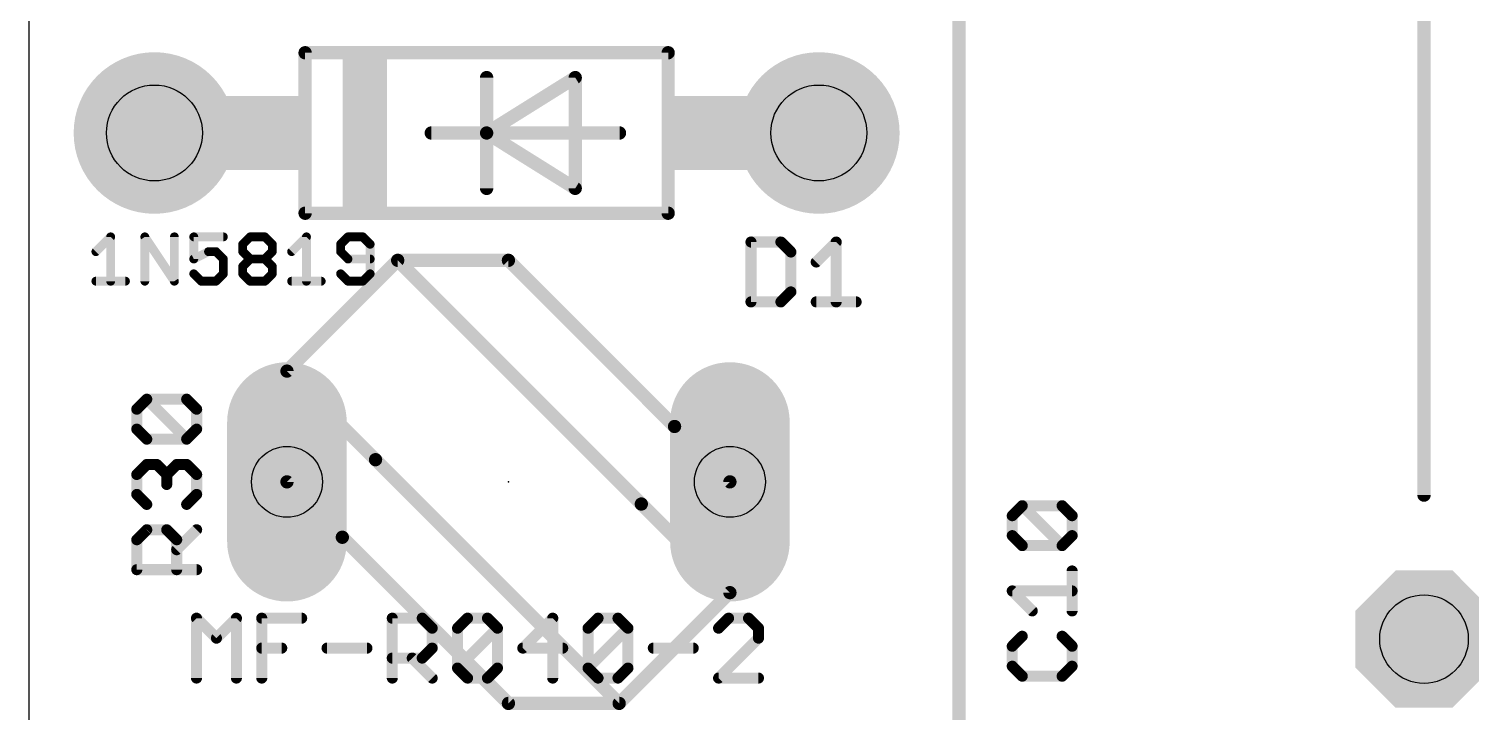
# Model space of a CAD drawing. Extents: x 0 to 135, y -25 to 72.
# Drawn here: x 0 to 16.54, y 12.86 to 20.69 of the extents above; entities that cross this region are included whole.
import ezdxf

# ---------------------------------------------------------------- set-up
doc = ezdxf.new("R2010")
doc.units = 0
for name, color, linetype in [('17', 82, 'CONTINUOUS'), ('20', 7, 'CONTINUOUS'), ('21', 253, 'CONTINUOUS'), ('23', 7, 'CONTINUOUS'), ('25', 253, 'CONTINUOUS'), ('27', 253, 'CONTINUOUS'), ('29', 253, 'CONTINUOUS'), ('44', 253, 'CONTINUOUS'), ('51', 253, 'CONTINUOUS')]:
    doc.layers.add(name, color=color, linetype=linetype)

# ---------------------------------------------------------------- blocks, each defined once
blk = doc.blocks.new('OCTAGONP')
at = {"const_width": 0.5}
blk.add_lwpolyline([(-0.25, -0.1036), (-0.25, 0.1036), (-0.1036, 0.25), (0.1036, 0.25), (0.25, 0.1036), (0.25, -0.1036), (0.1036, -0.25), (-0.1036, -0.25), (-0.25, -0.1036), (-0.25, 0.1036)], dxfattribs=at)
blk = doc.blocks.new('RECT')
blk.add_solid([(-0.5, -0.5), (0.5, -0.5), (-0.5, 0.5), (0.5, 0.5)])
blk = doc.blocks.new('ROUNDP')
at = {"const_width": 0.5}
blk.add_lwpolyline([(0, -0.25, 1), (0, 0.25, 1), (0, -0.25)], format="xyb", dxfattribs=at)
blk = doc.blocks.new('LONGP100')
at = {"const_width": 1}
blk.add_lwpolyline([(-0.5, 0), (0.5, 0)], dxfattribs=at)
at = {"const_width": 0.5}
for points in [[(-0.5, 0.25, 1), (-0.5, -0.25)], [(0.5, -0.25, 1), (0.5, 0.25)]]:
    blk.add_lwpolyline(points, format="xyb", dxfattribs=at)

msp = doc.modelspace()

# ---------------------------------------------------------------- linework, layer by layer
at = {"layer": '20'}
msp.add_line((0, 46), (0, 0), dxfattribs=at)
at = {"layer": '21', "const_width": 0.1524}
for points in [[(10.666, 12.173), (10.666, 37.827)], [(16, 31.731), (16, 15.348)], [(3.168, 20.42), (7.332, 20.42)], [(3.168, 20.42), (3.168, 18.58)], [(7.332, 18.58), (7.332, 20.42)], [(5.25, 19.5), (6.266, 20.135)], [(5.25, 20.135), (5.25, 19.5)], [(6.266, 20.135), (6.266, 18.865)], [(4.615, 19.5), (5.25, 19.5)], [(6.266, 18.865), (5.25, 19.5)], [(5.25, 19.5), (6.774, 19.5)], [(5.25, 19.5), (5.25, 18.865)], [(7.332, 18.58), (3.168, 18.58)], [(2.96, 16.77), (4.23, 18.04)], [(4.23, 18.04), (7.024, 15.246)], [(5.5, 18.04), (4.23, 18.04)], [(7.405, 16.135), (5.5, 18.04)], [(6.77, 12.96), (3.976, 15.754)], [(5.5, 12.96), (3.595, 14.865)], [(8.04, 14.23), (6.77, 12.96)], [(6.77, 12.96), (5.5, 12.96)]]:
    msp.add_lwpolyline(points, dxfattribs=at)
at = {"layer": '21', "const_width": 0.0762}
for points in [[(3.168, 20.4581, 1), (3.168, 20.3819)], [(3.2061, 20.42, 1), (3.1299, 20.42)], [(7.3701, 20.42, 1), (7.2939, 20.42)], [(7.332, 20.3819, 1), (7.332, 20.4581)], [(5.2881, 20.135, 1), (5.2119, 20.135)], [(6.3041, 20.135, 1), (6.2279, 20.135)], [(6.2862, 20.1027, 1), (6.2458, 20.1673)], [(4.615, 19.5381, 1), (4.615, 19.4619)], [(5.2702, 19.5323, 1), (5.2298, 19.4677)], [(5.25, 19.5381, 1), (5.25, 19.4619)], [(5.2881, 19.5, 1), (5.2119, 19.5)], [(5.2298, 19.5323, 1), (5.2702, 19.4677)], [(5.2119, 19.5, 1), (5.2881, 19.5)], [(5.25, 19.4619, 1), (5.25, 19.5381)], [(6.774, 19.4619, 1), (6.774, 19.5381)], [(5.2119, 18.865, 1), (5.2881, 18.865)], [(6.2279, 18.865, 1), (6.3041, 18.865)], [(6.2458, 18.8327, 1), (6.2862, 18.8973)], [(3.168, 18.6181, 1), (3.168, 18.5419)], [(3.1299, 18.58, 1), (3.2061, 18.58)], [(7.2939, 18.58, 1), (7.3701, 18.58)], [(7.332, 18.5419, 1), (7.332, 18.6181)], [(4.23, 18.0781, 1), (4.23, 18.0019)], [(4.2569, 18.0669, 1), (4.2031, 18.0131)], [(4.2569, 18.0131, 1), (4.2031, 18.0669)], [(5.5269, 18.0669, 1), (5.4731, 18.0131)], [(5.5, 18.0019, 1), (5.5, 18.0781)], [(2.9331, 16.7969, 1), (2.9869, 16.7431)], [(7.3781, 16.1081, 1), (7.4319, 16.1619)], [(4.0029, 15.7809, 1), (3.9491, 15.7271)], [(15.9619, 15.348, 1), (16.0381, 15.348)], [(6.9971, 15.2191, 1), (7.0509, 15.2729)], [(3.6219, 14.8919, 1), (3.5681, 14.8381)], [(8.0669, 14.2031, 1), (8.0131, 14.2569)], [(5.5, 12.9981, 1), (5.5, 12.9219)], [(5.4731, 12.9331, 1), (5.5269, 12.9869)], [(6.7431, 12.9869, 1), (6.7969, 12.9331)], [(6.7431, 12.9331, 1), (6.7969, 12.9869)], [(6.77, 12.9219, 1), (6.77, 12.9981)]]:
    msp.add_lwpolyline(points, format="xyb", dxfattribs=at)
at = {"layer": '23'}
for p in [(5.25, 19.5), (5.5, 15.5)]:
    msp.add_point(p, dxfattribs=at)
at = {"layer": '25', "const_width": 0.127}
for points in [[(8.2815, 18.2499), (8.2815, 17.5635)], [(8.6247, 18.2499), (8.2815, 18.2499)], [(8.7391, 18.1355), (8.6247, 18.2499)], [(8.7391, 17.6779), (8.7391, 18.1355)], [(9.0299, 18.0211), (9.2587, 18.2499)], [(9.2587, 18.2499), (9.2587, 17.5635)], [(8.6247, 17.5635), (8.7391, 17.6779)], [(8.2815, 17.5635), (8.6247, 17.5635)], [(9.0299, 17.5635), (9.4875, 17.5635)], [(1.2379, 16.3333), (1.3523, 16.4477)], [(1.2379, 16.1045), (1.2379, 16.3333)], [(1.3523, 16.4477), (1.8099, 16.4477)], [(1.8099, 15.9901), (1.3523, 16.4477)], [(1.8099, 16.4477), (1.9243, 16.3333)], [(1.9243, 16.3333), (1.9243, 16.1045)], [(1.3523, 15.9901), (1.2379, 16.1045)], [(1.8099, 15.9901), (1.3523, 15.9901)], [(1.9243, 16.1045), (1.8099, 15.9901)], [(1.2379, 15.5849), (1.3523, 15.6993)], [(1.3523, 15.6993), (1.4667, 15.6993)], [(1.4667, 15.6993), (1.5811, 15.5849)], [(1.5811, 15.5849), (1.6955, 15.6993)], [(1.6955, 15.6993), (1.8099, 15.6993)], [(1.8099, 15.6993), (1.9243, 15.5849)], [(1.2379, 15.3561), (1.2379, 15.5849)], [(1.5811, 15.5849), (1.5811, 15.4705)], [(1.9243, 15.5849), (1.9243, 15.3561)], [(1.3523, 15.2417), (1.2379, 15.3561)], [(1.9243, 15.3561), (1.8099, 15.2417)], [(11.2779, 15.1123), (11.3923, 15.2267)], [(11.3923, 15.2267), (11.8499, 15.2267)], [(11.8499, 14.7691), (11.3923, 15.2267)], [(11.8499, 15.2267), (11.9643, 15.1123)], [(11.2779, 14.8835), (11.2779, 15.1123)], [(11.9643, 15.1123), (11.9643, 14.8835)], [(1.2379, 14.8364), (1.3523, 14.9508)], [(1.2379, 14.4933), (1.2379, 14.8364)], [(1.3523, 14.9508), (1.5811, 14.9508)], [(1.5811, 14.9508), (1.6955, 14.8364)], [(1.6955, 14.722), (1.9243, 14.9508)], [(1.6955, 14.8364), (1.6955, 14.4933)], [(11.3923, 14.7691), (11.2779, 14.8835)], [(11.9643, 14.8835), (11.8499, 14.7691)], [(11.8499, 14.7691), (11.3923, 14.7691)], [(1.9243, 14.4933), (1.2379, 14.4933)], [(11.9643, 14.0207), (11.9643, 14.4783)], [(11.5067, 14.0207), (11.2779, 14.2495)], [(11.2779, 14.2495), (11.9643, 14.2495)], [(11.3923, 13.7298), (11.2779, 13.6154)], [(11.9643, 13.6154), (11.8499, 13.7298)], [(11.2779, 13.6154), (11.2779, 13.3867)], [(11.9643, 13.3867), (11.9643, 13.6154)], [(11.2779, 13.3867), (11.3923, 13.2723)], [(11.8499, 13.2723), (11.9643, 13.3867)], [(11.3923, 13.2723), (11.8499, 13.2723)]]:
    msp.add_lwpolyline(points, dxfattribs=at)
at = {"layer": '25', "const_width": 0.0635}
for points in [[(8.3133, 18.2499, 1), (8.2498, 18.2499)], [(8.2815, 18.2816, 1), (8.2815, 18.2181)], [(8.6471, 18.2723, 1), (8.6022, 18.2274)], [(8.6247, 18.2181, 1), (8.6247, 18.2816)], [(8.7708, 18.1355, 1), (8.7073, 18.1355)], [(9.2905, 18.2499, 1), (9.227, 18.2499)], [(9.2812, 18.2274, 1), (9.2363, 18.2723)], [(8.7166, 18.113, 1), (8.7615, 18.1579)], [(9.0075, 18.0435, 1), (9.0524, 17.9986)], [(8.7073, 17.6779, 1), (8.7708, 17.6779)], [(8.7615, 17.6554, 1), (8.7166, 17.7003)], [(8.2815, 17.5953, 1), (8.2815, 17.5318)], [(8.2498, 17.5635, 1), (8.3133, 17.5635)], [(8.6022, 17.586, 1), (8.6471, 17.541)], [(8.6247, 17.5318, 1), (8.6247, 17.5953)], [(9.0299, 17.5953, 1), (9.0299, 17.5318)], [(9.227, 17.5635, 1), (9.2905, 17.5635)], [(9.4875, 17.5318, 1), (9.4875, 17.5953)], [(1.2697, 16.3333, 1), (1.2062, 16.3333)], [(1.2155, 16.3557, 1), (1.2604, 16.3108)], [(1.3523, 16.4794, 1), (1.3523, 16.4159)], [(1.3748, 16.4701, 1), (1.3299, 16.4252)], [(1.3748, 16.4252, 1), (1.3299, 16.4701)], [(1.8324, 16.4701, 1), (1.7875, 16.4252)], [(1.8099, 16.4159, 1), (1.8099, 16.4794)], [(1.9561, 16.3333, 1), (1.8926, 16.3333)], [(1.9018, 16.3108, 1), (1.9468, 16.3557)], [(1.2062, 16.1045, 1), (1.2697, 16.1045)], [(1.2604, 16.1269, 1), (1.2155, 16.082)], [(1.3523, 16.0218, 1), (1.3523, 15.9583)], [(1.8099, 15.9583, 1), (1.8099, 16.0218)], [(1.8926, 16.1045, 1), (1.9561, 16.1045)], [(1.9468, 16.082, 1), (1.9018, 16.1269)], [(1.3299, 15.9676, 1), (1.3748, 16.0125)], [(1.7875, 16.0125, 1), (1.8324, 15.9676)], [(1.7875, 15.9676, 1), (1.8324, 16.0125)], [(1.3523, 15.731, 1), (1.3523, 15.6675)], [(1.3748, 15.6768, 1), (1.3299, 15.7217)], [(1.4892, 15.7217, 1), (1.4443, 15.6768)], [(1.4667, 15.6675, 1), (1.4667, 15.731)], [(1.6955, 15.731, 1), (1.6955, 15.6675)], [(1.718, 15.6768, 1), (1.6731, 15.7217)], [(1.8324, 15.7217, 1), (1.7875, 15.6768)], [(1.8099, 15.6675, 1), (1.8099, 15.731)], [(1.2697, 15.5849, 1), (1.2062, 15.5849)], [(1.2155, 15.6073, 1), (1.2604, 15.5624)], [(1.6129, 15.5849, 1), (1.5494, 15.5849)], [(1.5587, 15.6073, 1), (1.6036, 15.5624)], [(1.5587, 15.5624, 1), (1.6036, 15.6073)], [(1.9561, 15.5849, 1), (1.8926, 15.5849)], [(1.9018, 15.5624, 1), (1.9468, 15.6073)], [(1.2062, 15.3561, 1), (1.2697, 15.3561)], [(1.2604, 15.3785, 1), (1.2155, 15.3336)], [(1.5494, 15.4705, 1), (1.6129, 15.4705)], [(1.8926, 15.3561, 1), (1.9561, 15.3561)], [(1.9468, 15.3336, 1), (1.9018, 15.3785)], [(1.3299, 15.2192, 1), (1.3748, 15.2641)], [(1.7875, 15.2641, 1), (1.8324, 15.2192)], [(11.3923, 15.2584, 1), (11.3923, 15.1949)], [(11.4148, 15.2491, 1), (11.3699, 15.2042)], [(11.4148, 15.2042, 1), (11.3699, 15.2491)], [(11.8724, 15.2491, 1), (11.8275, 15.2042)], [(11.8499, 15.1949, 1), (11.8499, 15.2584)], [(11.3097, 15.1123, 1), (11.2462, 15.1123)], [(11.2555, 15.1347, 1), (11.3004, 15.0898)], [(11.9961, 15.1123, 1), (11.9325, 15.1123)], [(11.9418, 15.0898, 1), (11.9868, 15.1347)], [(1.2697, 14.8364, 1), (1.2062, 14.8364)], [(1.2155, 14.8589, 1), (1.2604, 14.814)], [(1.3523, 14.9826, 1), (1.3523, 14.9191)], [(1.3748, 14.9284, 1), (1.3299, 14.9733)], [(1.6036, 14.9733, 1), (1.5587, 14.9284)], [(1.5811, 14.9191, 1), (1.5811, 14.9826)], [(1.7273, 14.8364, 1), (1.6638, 14.8364)], [(1.6731, 14.814, 1), (1.718, 14.8589)], [(1.9468, 14.9284, 1), (1.9018, 14.9733)], [(11.3004, 14.9059, 1), (11.2555, 14.861)], [(11.2462, 14.8835, 1), (11.3097, 14.8835)], [(11.9325, 14.8835, 1), (11.9961, 14.8835)], [(11.9868, 14.861, 1), (11.9418, 14.9059)], [(1.6731, 14.7445, 1), (1.718, 14.6996)], [(11.3923, 14.8008, 1), (11.3923, 14.7373)], [(11.3699, 14.7466, 1), (11.4148, 14.7915)], [(11.8275, 14.7915, 1), (11.8724, 14.7466)], [(11.8275, 14.7466, 1), (11.8724, 14.7915)], [(11.8499, 14.7373, 1), (11.8499, 14.8008)], [(1.2379, 14.525, 1), (1.2379, 14.4615)], [(1.9243, 14.4615, 1), (1.9243, 14.525)], [(1.2062, 14.4933, 1), (1.2697, 14.4933)], [(1.6638, 14.4933, 1), (1.7273, 14.4933)], [(11.9961, 14.4783, 1), (11.9325, 14.4783)], [(11.2779, 14.2812, 1), (11.2779, 14.2177)], [(11.3004, 14.2719, 1), (11.2555, 14.227)], [(11.9643, 14.2177, 1), (11.9643, 14.2812)], [(11.4843, 13.9982, 1), (11.5292, 14.0431)], [(11.9325, 14.0207, 1), (11.9961, 14.0207)], [(11.4148, 13.7074, 1), (11.3699, 13.7523)], [(11.8724, 13.7523, 1), (11.8275, 13.7074)], [(11.3097, 13.6154, 1), (11.2462, 13.6154)], [(11.2555, 13.6379, 1), (11.3004, 13.593)], [(11.9961, 13.6154, 1), (11.9325, 13.6154)], [(11.9418, 13.593, 1), (11.9868, 13.6379)], [(11.3004, 13.4091, 1), (11.2555, 13.3642)], [(11.2462, 13.3867, 1), (11.3097, 13.3867)], [(11.9325, 13.3867, 1), (11.9961, 13.3867)], [(11.9868, 13.3642, 1), (11.9418, 13.4091)], [(11.3923, 13.304, 1), (11.3923, 13.2405)], [(11.3699, 13.2498, 1), (11.4148, 13.2947)], [(11.8275, 13.2947, 1), (11.8724, 13.2498)], [(11.8499, 13.2405, 1), (11.8499, 13.304)]]:
    msp.add_lwpolyline(points, format="xyb", dxfattribs=at)
at = {"layer": '27'}
for points, const_width in [([(0.7688, 18.1398), (0.9383, 18.3092)], 0.1016), ([(0.9383, 18.3092), (0.9383, 17.8008)], 0.1016), ([(1.3301, 17.8008), (1.3301, 18.3092)], 0.1016), ([(1.3301, 18.3092), (1.6691, 17.8008)], 0.1016), ([(1.6691, 17.8008), (1.6691, 18.3092)], 0.1016), ([(2.2304, 18.3092), (1.8914, 18.3092)], 0.1016), ([(1.8914, 18.3092), (1.8914, 18.055)], 0.1016), ([(2.4527, 18.2245), (2.5375, 18.3092)], 0.1016), ([(2.4527, 18.1398), (2.4527, 18.2245)], 0.1016), ([(2.5375, 18.3092), (2.7069, 18.3092)], 0.1016), ([(2.7069, 18.3092), (2.7917, 18.2245)], 0.1016), ([(2.7917, 18.2245), (2.7917, 18.1398)], 0.1016), ([(3.014, 18.1398), (3.1835, 18.3092)], 0.1016), ([(3.1835, 18.3092), (3.1835, 17.8008)], 0.1016), ([(3.6601, 18.3092), (3.5753, 18.2245)], 0.1016), ([(3.5753, 18.2245), (3.5753, 18.1398)], 0.1016), ([(3.8296, 18.3092), (3.6601, 18.3092)], 0.1016), ([(3.9143, 18.2245), (3.8296, 18.3092)], 0.1016), ([(3.9143, 17.8855), (3.9143, 18.2245)], 0.1016), ([(1.8914, 18.055), (2.0609, 18.1398)], 0.1016), ([(2.0609, 18.1398), (2.1456, 18.1398)], 0.1016), ([(2.1456, 18.1398), (2.2304, 18.055)], 0.1016), ([(2.2304, 18.055), (2.2304, 17.8855)], 0.1016), ([(2.5375, 18.055), (2.4527, 18.1398)], 0.1016), ([(2.4527, 17.9703), (2.5375, 18.055)], 0.1016), ([(2.5375, 18.055), (2.7069, 18.055)], 0.1016), ([(2.7917, 18.1398), (2.7069, 18.055)], 0.1016), ([(2.7069, 18.055), (2.7917, 17.9703)], 0.1016), ([(3.5753, 18.1398), (3.6601, 18.055)], 0.1016), ([(3.6601, 18.055), (3.9143, 18.055)], 0.1016), ([(1.9762, 17.8008), (1.8914, 17.8855)], 0.1016), ([(2.2304, 17.8855), (2.1456, 17.8008)], 0.1016), ([(2.4527, 17.8855), (2.4527, 17.9703)], 0.1016), ([(2.5375, 17.8008), (2.4527, 17.8855)], 0.1016), ([(2.7917, 17.8855), (2.7069, 17.8008)], 0.1016), ([(2.7917, 17.9703), (2.7917, 17.8855)], 0.1016), ([(3.5753, 17.8855), (3.6601, 17.8008)], 0.1016), ([(3.8296, 17.8008), (3.9143, 17.8855)], 0.1016), ([(0.7688, 17.8008), (1.1078, 17.8008)], 0.1016), ([(2.1456, 17.8008), (1.9762, 17.8008)], 0.1016), ([(2.7069, 17.8008), (2.5375, 17.8008)], 0.1016), ([(3.014, 17.8008), (3.353, 17.8008)], 0.1016), ([(3.6601, 17.8008), (3.8296, 17.8008)], 0.1016), ([(1.9228, 13.2507), (1.9228, 13.9371)], 0.127), ([(1.9228, 13.9371), (2.1516, 13.7083)], 0.127), ([(2.1516, 13.7083), (2.3803, 13.9371)], 0.127), ([(2.3803, 13.9371), (2.3803, 13.2507)], 0.127), ([(2.6712, 13.2507), (2.6712, 13.9371)], 0.127), ([(2.6712, 13.9371), (3.1288, 13.9371)], 0.127), ([(4.168, 13.2507), (4.168, 13.9371)], 0.127), ([(4.168, 13.9371), (4.5112, 13.9371)], 0.127), ([(4.5112, 13.9371), (4.6256, 13.8227)], 0.127), ([(4.9164, 13.8227), (5.0308, 13.9371)], 0.127), ([(5.0308, 13.9371), (5.2596, 13.9371)], 0.127), ([(5.2596, 13.9371), (5.374, 13.8227)], 0.127), ([(6.008, 13.9371), (5.6648, 13.5939)], 0.127), ([(6.008, 13.2507), (6.008, 13.9371)], 0.127), ([(6.4133, 13.8227), (6.5277, 13.9371)], 0.127), ([(6.5277, 13.9371), (6.7564, 13.9371)], 0.127), ([(6.7564, 13.9371), (6.8708, 13.8227)], 0.127), ([(8.0245, 13.9371), (7.9101, 13.8227)], 0.127), ([(8.2533, 13.9371), (8.0245, 13.9371)], 0.127), ([(8.3677, 13.8227), (8.2533, 13.9371)], 0.127), ([(4.6256, 13.8227), (4.6256, 13.5939)], 0.127), ([(4.9164, 13.3651), (4.9164, 13.8227)], 0.127), ([(4.9164, 13.3651), (5.374, 13.8227)], 0.127), ([(5.374, 13.8227), (5.374, 13.3651)], 0.127), ([(6.4133, 13.3651), (6.4133, 13.8227)], 0.127), ([(6.4133, 13.3651), (6.8708, 13.8227)], 0.127), ([(6.8708, 13.8227), (6.8708, 13.3651)], 0.127), ([(7.9101, 13.2507), (8.3677, 13.7083)], 0.127), ([(8.3677, 13.7083), (8.3677, 13.8227)], 0.127), ([(2.6712, 13.5939), (2.9, 13.5939)], 0.127), ([(3.4196, 13.5939), (3.8772, 13.5939)], 0.127), ([(4.6256, 13.5939), (4.5112, 13.4795)], 0.127), ([(5.6648, 13.5939), (6.1224, 13.5939)], 0.127), ([(7.1617, 13.5939), (7.6193, 13.5939)], 0.127), ([(4.5112, 13.4795), (4.168, 13.4795)], 0.127), ([(4.3968, 13.4795), (4.6256, 13.2507)], 0.127), ([(5.0308, 13.2507), (4.9164, 13.3651)], 0.127), ([(5.374, 13.3651), (5.2596, 13.2507)], 0.127), ([(6.5277, 13.2507), (6.4133, 13.3651)], 0.127), ([(6.8708, 13.3651), (6.7564, 13.2507)], 0.127), ([(5.2596, 13.2507), (5.0308, 13.2507)], 0.127), ([(6.7564, 13.2507), (6.5277, 13.2507)], 0.127), ([(8.3677, 13.2507), (7.9101, 13.2507)], 0.127)]:
    msp.add_lwpolyline(points, dxfattribs=dict(at, const_width=const_width))
for points, const_width in [([(0.9637, 18.3092, 1), (0.9129, 18.3092)], 0.0508), ([(0.9562, 18.2913, 1), (0.9203, 18.3272)], 0.0508), ([(1.3555, 18.3092, 1), (1.3047, 18.3092)], 0.0508), ([(1.3512, 18.3233, 1), (1.309, 18.2951)], 0.0508), ([(1.6945, 18.3092, 1), (1.6437, 18.3092)], 0.0508), ([(1.8914, 18.3346, 1), (1.8914, 18.2838)], 0.0508), ([(1.9168, 18.3092, 1), (1.866, 18.3092)], 0.0508), ([(2.2304, 18.2838, 1), (2.2304, 18.3346)], 0.0508), ([(2.4781, 18.2245, 1), (2.4273, 18.2245)], 0.0508), ([(2.4348, 18.2425, 1), (2.4707, 18.2065)], 0.0508), ([(2.5375, 18.3346, 1), (2.5375, 18.2838)], 0.0508), ([(2.5554, 18.2913, 1), (2.5195, 18.3272)], 0.0508), ([(2.7249, 18.3272, 1), (2.689, 18.2913)], 0.0508), ([(2.7069, 18.2838, 1), (2.7069, 18.3346)], 0.0508), ([(2.8171, 18.2245, 1), (2.7663, 18.2245)], 0.0508), ([(2.7737, 18.2065, 1), (2.8096, 18.2425)], 0.0508), ([(3.2089, 18.3092, 1), (3.1581, 18.3092)], 0.0508), ([(3.2015, 18.2913, 1), (3.1656, 18.3272)], 0.0508), ([(3.6007, 18.2245, 1), (3.5499, 18.2245)], 0.0508), ([(3.5574, 18.2425, 1), (3.5933, 18.2065)], 0.0508), ([(3.6601, 18.3346, 1), (3.6601, 18.2838)], 0.0508), ([(3.678, 18.2913, 1), (3.6421, 18.3272)], 0.0508), ([(3.8475, 18.3272, 1), (3.8116, 18.2913)], 0.0508), ([(3.8296, 18.2838, 1), (3.8296, 18.3346)], 0.0508), ([(3.9397, 18.2245, 1), (3.8889, 18.2245)], 0.0508), ([(3.8963, 18.2065, 1), (3.9323, 18.2425)], 0.0508), ([(0.7508, 18.1577, 1), (0.7868, 18.1218)], 0.0508), ([(1.866, 18.055, 1), (1.9168, 18.055)], 0.0508), ([(1.8801, 18.0777, 1), (1.9028, 18.0323)], 0.0508), ([(2.0609, 18.1652, 1), (2.0609, 18.1144)], 0.0508), ([(2.0723, 18.117, 1), (2.0495, 18.1625)], 0.0508), ([(2.1636, 18.1577, 1), (2.1277, 18.1218)], 0.0508), ([(2.1456, 18.1144, 1), (2.1456, 18.1652)], 0.0508), ([(2.2558, 18.055, 1), (2.205, 18.055)], 0.0508), ([(2.2124, 18.0371, 1), (2.2483, 18.073)], 0.0508), ([(2.4273, 18.1398, 1), (2.4781, 18.1398)], 0.0508), ([(2.4707, 18.1577, 1), (2.4348, 18.1218)], 0.0508), ([(2.5375, 18.0804, 1), (2.5375, 18.0296)], 0.0508), ([(2.5554, 18.0371, 1), (2.5195, 18.073)], 0.0508), ([(2.5195, 18.0371, 1), (2.5554, 18.073)], 0.0508), ([(2.7249, 18.073, 1), (2.689, 18.0371)], 0.0508), ([(2.689, 18.073, 1), (2.7249, 18.0371)], 0.0508), ([(2.7069, 18.0296, 1), (2.7069, 18.0804)], 0.0508), ([(2.7663, 18.1398, 1), (2.8171, 18.1398)], 0.0508), ([(2.8096, 18.1218, 1), (2.7737, 18.1577)], 0.0508), ([(2.9961, 18.1577, 1), (3.032, 18.1218)], 0.0508), ([(3.5499, 18.1398, 1), (3.6007, 18.1398)], 0.0508), ([(3.5933, 18.1577, 1), (3.5574, 18.1218)], 0.0508), ([(3.6601, 18.0804, 1), (3.6601, 18.0296)], 0.0508), ([(3.6421, 18.0371, 1), (3.678, 18.073)], 0.0508), ([(3.9143, 18.0296, 1), (3.9143, 18.0804)], 0.0508), ([(1.9094, 17.9035, 1), (1.8735, 17.8676)], 0.0508), ([(2.205, 17.8855, 1), (2.2558, 17.8855)], 0.0508), ([(2.2483, 17.8676, 1), (2.2124, 17.9035)], 0.0508), ([(2.4781, 17.9703, 1), (2.4273, 17.9703)], 0.0508), ([(2.4273, 17.8855, 1), (2.4781, 17.8855)], 0.0508), ([(2.4348, 17.9882, 1), (2.4707, 17.9523)], 0.0508), ([(2.4707, 17.9035, 1), (2.4348, 17.8676)], 0.0508), ([(2.8171, 17.9703, 1), (2.7663, 17.9703)], 0.0508), ([(2.7663, 17.8855, 1), (2.8171, 17.8855)], 0.0508), ([(2.7737, 17.9523, 1), (2.8096, 17.9882)], 0.0508), ([(2.8096, 17.8676, 1), (2.7737, 17.9035)], 0.0508), ([(3.5933, 17.9035, 1), (3.5574, 17.8676)], 0.0508), ([(3.8889, 17.8855, 1), (3.9397, 17.8855)], 0.0508), ([(3.9323, 17.8676, 1), (3.8963, 17.9035)], 0.0508), ([(0.7688, 17.8262, 1), (0.7688, 17.7754)], 0.0508), ([(0.9129, 17.8008, 1), (0.9637, 17.8008)], 0.0508), ([(1.1078, 17.7754, 1), (1.1078, 17.8262)], 0.0508), ([(1.3047, 17.8008, 1), (1.3555, 17.8008)], 0.0508), ([(1.6437, 17.8008, 1), (1.6945, 17.8008)], 0.0508), ([(1.6479, 17.7867, 1), (1.6902, 17.8149)], 0.0508), ([(1.9762, 17.8262, 1), (1.9762, 17.7754)], 0.0508), ([(1.9582, 17.7828, 1), (1.9941, 17.8188)], 0.0508), ([(2.1277, 17.8188, 1), (2.1636, 17.7828)], 0.0508), ([(2.1456, 17.7754, 1), (2.1456, 17.8262)], 0.0508), ([(2.5375, 17.8262, 1), (2.5375, 17.7754)], 0.0508), ([(2.5195, 17.7828, 1), (2.5554, 17.8188)], 0.0508), ([(2.689, 17.8188, 1), (2.7249, 17.7828)], 0.0508), ([(2.7069, 17.7754, 1), (2.7069, 17.8262)], 0.0508), ([(3.014, 17.8262, 1), (3.014, 17.7754)], 0.0508), ([(3.1581, 17.8008, 1), (3.2089, 17.8008)], 0.0508), ([(3.353, 17.7754, 1), (3.353, 17.8262)], 0.0508), ([(3.6601, 17.8262, 1), (3.6601, 17.7754)], 0.0508), ([(3.6421, 17.7828, 1), (3.678, 17.8188)], 0.0508), ([(3.8116, 17.8188, 1), (3.8475, 17.7828)], 0.0508), ([(3.8296, 17.7754, 1), (3.8296, 17.8262)], 0.0508), ([(1.9545, 13.9371, 1), (1.891, 13.9371)], 0.0635), ([(1.9452, 13.9595, 1), (1.9003, 13.9146)], 0.0635), ([(2.4121, 13.9371, 1), (2.3486, 13.9371)], 0.0635), ([(2.4028, 13.9146, 1), (2.3579, 13.9595)], 0.0635), ([(2.7029, 13.9371, 1), (2.6394, 13.9371)], 0.0635), ([(2.6712, 13.9688, 1), (2.6712, 13.9053)], 0.0635), ([(3.1288, 13.9053, 1), (3.1288, 13.9688)], 0.0635), ([(4.168, 13.9688, 1), (4.168, 13.9053)], 0.0635), ([(4.1998, 13.9371, 1), (4.1363, 13.9371)], 0.0635), ([(4.5336, 13.9595, 1), (4.4887, 13.9146)], 0.0635), ([(4.5112, 13.9053, 1), (4.5112, 13.9688)], 0.0635), ([(5.0308, 13.9688, 1), (5.0308, 13.9053)], 0.0635), ([(5.0533, 13.9146, 1), (5.0084, 13.9595)], 0.0635), ([(5.2821, 13.9595, 1), (5.2372, 13.9146)], 0.0635), ([(5.2596, 13.9053, 1), (5.2596, 13.9688)], 0.0635), ([(6.0398, 13.9371, 1), (5.9763, 13.9371)], 0.0635), ([(6.0305, 13.9146, 1), (5.9856, 13.9595)], 0.0635), ([(6.5277, 13.9688, 1), (6.5277, 13.9053)], 0.0635), ([(6.5501, 13.9146, 1), (6.5052, 13.9595)], 0.0635), ([(6.7789, 13.9595, 1), (6.734, 13.9146)], 0.0635), ([(6.7564, 13.9053, 1), (6.7564, 13.9688)], 0.0635), ([(8.0245, 13.9688, 1), (8.0245, 13.9053)], 0.0635), ([(8.0469, 13.9146, 1), (8.002, 13.9595)], 0.0635), ([(8.2757, 13.9595, 1), (8.2308, 13.9146)], 0.0635), ([(8.2533, 13.9053, 1), (8.2533, 13.9688)], 0.0635), ([(2.1291, 13.7307, 1), (2.174, 13.6858)], 0.0635), ([(2.1291, 13.6858, 1), (2.174, 13.7307)], 0.0635), ([(4.6573, 13.8227, 1), (4.5938, 13.8227)], 0.0635), ([(4.6031, 13.8002, 1), (4.648, 13.8451)], 0.0635), ([(4.9482, 13.8227, 1), (4.8847, 13.8227)], 0.0635), ([(4.894, 13.8451, 1), (4.9389, 13.8002)], 0.0635), ([(5.4058, 13.8227, 1), (5.3423, 13.8227)], 0.0635), ([(5.3965, 13.8002, 1), (5.3516, 13.8451)], 0.0635), ([(5.3516, 13.8002, 1), (5.3965, 13.8451)], 0.0635), ([(6.445, 13.8227, 1), (6.3815, 13.8227)], 0.0635), ([(6.3908, 13.8451, 1), (6.4357, 13.8002)], 0.0635), ([(6.9026, 13.8227, 1), (6.8391, 13.8227)], 0.0635), ([(6.8484, 13.8002, 1), (6.8933, 13.8451)], 0.0635), ([(6.8933, 13.8002, 1), (6.8484, 13.8451)], 0.0635), ([(7.8876, 13.8451, 1), (7.9325, 13.8002)], 0.0635), ([(8.3994, 13.8227, 1), (8.3359, 13.8227)], 0.0635), ([(8.3359, 13.7083, 1), (8.3994, 13.7083)], 0.0635), ([(8.3452, 13.8002, 1), (8.3901, 13.8451)], 0.0635), ([(8.3901, 13.6858, 1), (8.3452, 13.7307)], 0.0635), ([(2.6712, 13.6256, 1), (2.6712, 13.5621)], 0.0635), ([(2.9, 13.5621, 1), (2.9, 13.6256)], 0.0635), ([(3.4196, 13.6256, 1), (3.4196, 13.5621)], 0.0635), ([(3.8772, 13.5621, 1), (3.8772, 13.6256)], 0.0635), ([(4.5938, 13.5939, 1), (4.6573, 13.5939)], 0.0635), ([(4.648, 13.5714, 1), (4.6031, 13.6163)], 0.0635), ([(5.6648, 13.6256, 1), (5.6648, 13.5621)], 0.0635), ([(5.6424, 13.6163, 1), (5.6873, 13.5714)], 0.0635), ([(6.1224, 13.5621, 1), (6.1224, 13.6256)], 0.0635), ([(7.1617, 13.6256, 1), (7.1617, 13.5621)], 0.0635), ([(7.6193, 13.5621, 1), (7.6193, 13.6256)], 0.0635), ([(4.168, 13.5112, 1), (4.168, 13.4477)], 0.0635), ([(4.4193, 13.5019, 1), (4.3743, 13.457)], 0.0635), ([(4.4887, 13.5019, 1), (4.5336, 13.457)], 0.0635), ([(4.5112, 13.4477, 1), (4.5112, 13.5112)], 0.0635), ([(4.9389, 13.3875, 1), (4.894, 13.3426)], 0.0635), ([(4.894, 13.3875, 1), (4.9389, 13.3426)], 0.0635), ([(5.3965, 13.3426, 1), (5.3516, 13.3875)], 0.0635), ([(6.4357, 13.3875, 1), (6.3908, 13.3426)], 0.0635), ([(6.3908, 13.3875, 1), (6.4357, 13.3426)], 0.0635), ([(6.8933, 13.3426, 1), (6.8484, 13.3875)], 0.0635), ([(1.891, 13.2507, 1), (1.9545, 13.2507)], 0.0635), ([(2.3486, 13.2507, 1), (2.4121, 13.2507)], 0.0635), ([(2.6394, 13.2507, 1), (2.7029, 13.2507)], 0.0635), ([(4.1363, 13.2507, 1), (4.1998, 13.2507)], 0.0635), ([(4.6031, 13.2282, 1), (4.648, 13.2732)], 0.0635), ([(4.8847, 13.3651, 1), (4.9482, 13.3651)], 0.0635), ([(5.0308, 13.2825, 1), (5.0308, 13.2189)], 0.0635), ([(5.0084, 13.2282, 1), (5.0533, 13.2732)], 0.0635), ([(5.2372, 13.2732, 1), (5.2821, 13.2282)], 0.0635), ([(5.2596, 13.2189, 1), (5.2596, 13.2825)], 0.0635), ([(5.3423, 13.3651, 1), (5.4058, 13.3651)], 0.0635), ([(5.9763, 13.2507, 1), (6.0398, 13.2507)], 0.0635), ([(6.3815, 13.3651, 1), (6.445, 13.3651)], 0.0635), ([(6.5277, 13.2825, 1), (6.5277, 13.2189)], 0.0635), ([(6.5052, 13.2282, 1), (6.5501, 13.2732)], 0.0635), ([(6.734, 13.2732, 1), (6.7789, 13.2282)], 0.0635), ([(6.7564, 13.2189, 1), (6.7564, 13.2825)], 0.0635), ([(6.8391, 13.3651, 1), (6.9026, 13.3651)], 0.0635), ([(7.9101, 13.2825, 1), (7.9101, 13.2189)], 0.0635), ([(7.8876, 13.2732, 1), (7.9325, 13.2282)], 0.0635), ([(8.3677, 13.2189, 1), (8.3677, 13.2825)], 0.0635)]:
    msp.add_lwpolyline(points, format="xyb", dxfattribs=dict(at, const_width=const_width))
at = {"layer": '44'}
for centre, radius in [((1.44, 19.5), 0.55), ((9.06, 19.5), 0.55), ((2.96, 15.5), 0.4064), ((8.04, 15.5), 0.4064), ((16, 13.697), 0.508)]:
    msp.add_circle(centre, radius, dxfattribs=at)
at = {"layer": '51'}
for points, const_width in [([(1.44, 19.5), (2.731, 19.5)], 0.85), ([(9.06, 19.5), (7.744, 19.5)], 0.85), ([(3.976, 15.754), (2.96, 16.77)], 0.1524), ([(2.96, 15.5), (2.96, 16.77)], 0.1524), ([(8.04, 15.5), (7.405, 16.135)], 0.1524), ([(3.595, 14.865), (2.96, 15.5)], 0.1524), ([(8.04, 14.23), (8.04, 15.5)], 0.1524), ([(7.024, 15.246), (8.04, 14.23)], 0.1524)]:
    msp.add_lwpolyline(points, dxfattribs=dict(at, const_width=const_width))
for points, const_width in [([(1.44, 19.7125, 1), (1.44, 19.2875)], 0.425), ([(2.731, 19.2875, 1), (2.731, 19.7125)], 0.425), ([(7.744, 19.7125, 1), (7.744, 19.2875)], 0.425), ([(9.06, 19.2875, 1), (9.06, 19.7125)], 0.425), ([(2.9981, 16.77, 1), (2.9219, 16.77)], 0.0762), ([(2.9869, 16.7969, 1), (2.9331, 16.7431)], 0.0762), ([(7.4319, 16.1619, 1), (7.3781, 16.1081)], 0.0762), ([(3.9491, 15.7271, 1), (4.0029, 15.7809)], 0.0762), ([(2.9869, 15.5269, 1), (2.9331, 15.4731)], 0.0762), ([(8.0781, 15.5, 1), (8.0019, 15.5)], 0.0762), ([(8.0131, 15.4731, 1), (8.0669, 15.5269)], 0.0762), ([(2.9219, 15.5, 1), (2.9981, 15.5)], 0.0762), ([(7.0509, 15.2729, 1), (6.9971, 15.2191)], 0.0762), ([(3.5681, 14.8381, 1), (3.6219, 14.8919)], 0.0762), ([(8.0019, 14.23, 1), (8.0781, 14.23)], 0.0762), ([(8.0131, 14.2031, 1), (8.0669, 14.2569)], 0.0762)]:
    msp.add_lwpolyline(points, format="xyb", dxfattribs=dict(at, const_width=const_width))

# ---------------------------------------------------------------- block references
at = {"layer": '17', "xscale": 1.7, "yscale": 1.7}
for p in [(1.44, 19.5), (9.06, 19.5)]:
    msp.add_blockref('ROUNDP', p, dxfattribs=at)
at = {"layer": '17', "rotation": 270}
for name, p, xscale, yscale in [('LONGP100', (2.96, 15.5), 1.2192, 1.2192), ('LONGP100', (8.04, 15.5), 1.2192, 1.2192), ('OCTAGONP', (16, 13.697), 1.4224, 1.4224)]:
    msp.add_blockref(name, p, dxfattribs=dict(at, xscale=xscale, yscale=yscale))
at = {"layer": '21'}
for p, xscale, yscale in [((3.853, 19.485), 0.508, 1.87), ((2.8505, 19.5), 0.635, 0.85), ((7.6495, 19.5), 0.635, 0.85)]:
    msp.add_blockref('RECT', p, dxfattribs=dict(at, xscale=xscale, yscale=yscale))
at = {"layer": '29', "xscale": 1.8524, "yscale": 1.8524}
for p in [(1.44, 19.5), (9.06, 19.5)]:
    msp.add_blockref('ROUNDP', p, dxfattribs=at)
at = {"layer": '29', "rotation": 270}
for name, p, xscale, yscale in [('LONGP100', (2.96, 15.5), 1.3716, 1.3716), ('LONGP100', (8.04, 15.5), 1.3716, 1.3716), ('OCTAGONP', (16, 13.697), 1.5748, 1.5748)]:
    msp.add_blockref(name, p, dxfattribs=dict(at, xscale=xscale, yscale=yscale))

doc.saveas('drawing.dxf')
